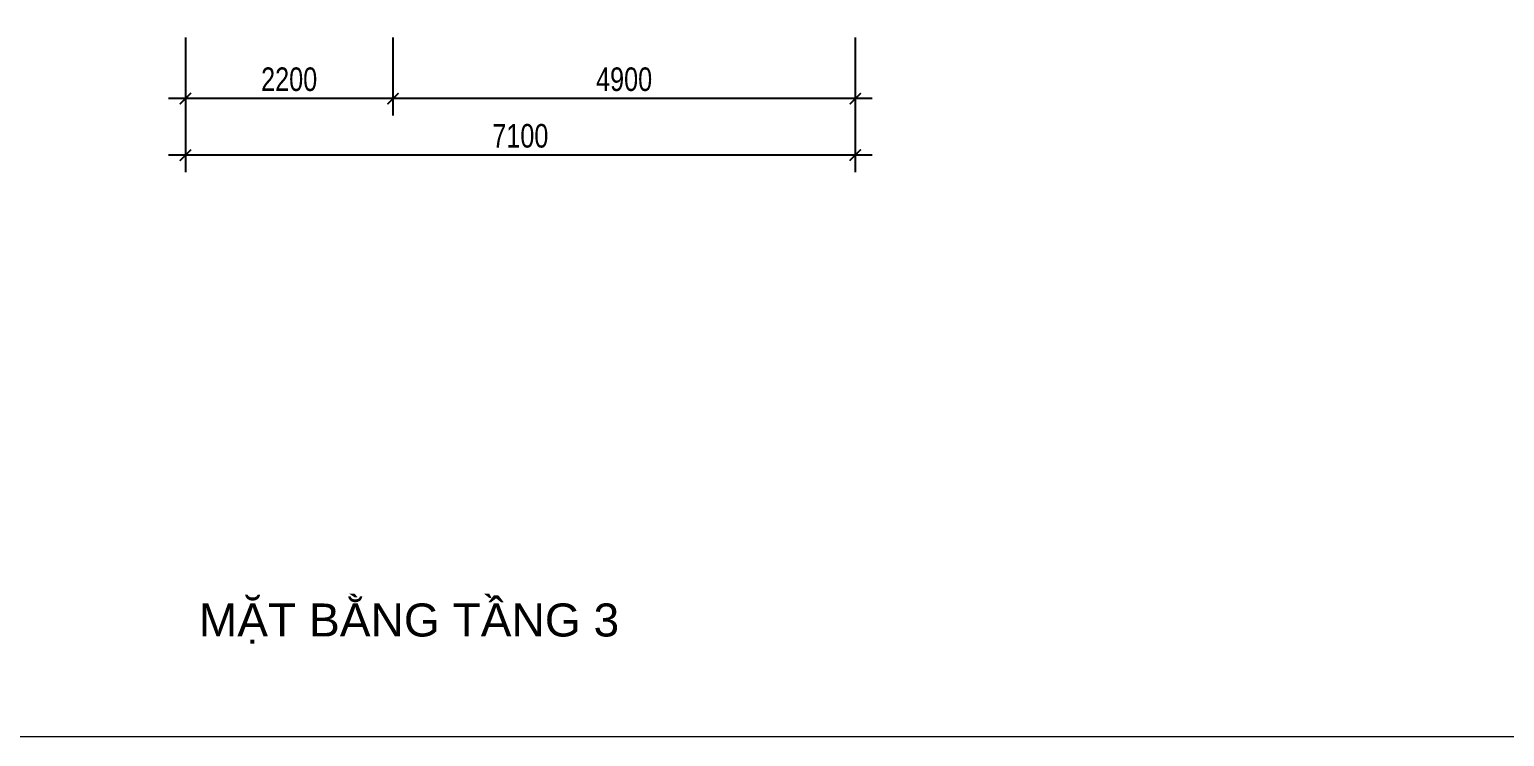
# Model space of a CAD drawing. Header units: millimetres. Extents: x 33748 to 451939, y -263262 to 62681.
# Drawn here: x 234567 to 250200, y -83068 to -75570 of the extents above; entities that cross this region are included whole.
import ezdxf
from ezdxf.enums import TextEntityAlignment as Align

# ---------------------------------------------------------------- set-up
doc = ezdxf.new("R2010")
doc.units = ezdxf.units.MM
doc.header["$PDMODE"] = 98
doc.layers.get('Defpoints').update_dxf_attribs({"color": 202, "lineweight": 13})
doc.layers.add('-TEXT', color=7, linetype='Continuous', lineweight=15)
doc.layers.add('12. NET DIM', color=9, linetype='Continuous')
doc.styles.add('AVANH', font='', dxfattribs={"width": 0.8})
doc.styles.get("Standard").update_dxf_attribs({"font": 'arial.ttf'})
doc.styles.get('AVANH').set_extended_font_data('.VnAvantH')
doc.dimstyles.new('C_100A3', dxfattribs={"dimscale": 100, "dimtxt": 2.5, "dimasz": 1.2, "dimexe": 1.8, "dimexo": 0, "dimgap": 0.75, "dimtad": 1, "dimdec": 0, "dimzin": 0, "dimdsep": 46, "dimtxsty": 'AVANH', "dimblk": 'ARCHTICK', "dimcen": 0, "dimdle": 1.8, "dimclrd": 256, "dimclre": 256, "dimclrt": 7, "dimadec": 0, "dimazin": 0, "dimtfac": 0.0001, "dimtdec": 0, "dimtix": 1, "dimtmove": 2, "dimatfit": 3, "dimldrblk": 'ARCHTICK', "dimfxl": 1.8, "dimtolj": 1, "dimtzin": 0, "dimarcsym": 0})

# ---------------------------------------------------------------- blocks, each defined once
blk = doc.blocks.new('_ARCHTICK')
at = {"const_width": 0.15}
blk.add_lwpolyline([(-0.5, -0.5), (0.5, 0.5)], dxfattribs=at)
blk = doc.blocks.new('*D176')
at = {"layer": '12. NET DIM', "lineweight": -2, "transparency": 16777216}
for p, q in [((238419, -75656), (238419, -76483)), ((243319, -75656), (243319, -76483)), ((243499, -76303), (238239, -76303))]:
    blk.add_line(p, q, dxfattribs=at)
at = {"layer": 'Defpoints', "color": 0, "transparency": 16777216}
for p in [(238419, -75656), (243319, -75656), (238419, -76303)]:
    blk.add_point(p, dxfattribs=at)
at = {"layer": '12. NET DIM', "lineweight": -2, "transparency": 16777216, "xscale": 120, "yscale": 120, "zscale": 120, "rotation": 180}
blk.add_blockref('_ARCHTICK', (238419, -76303), dxfattribs=at)
at = {"layer": '12. NET DIM', "lineweight": -2, "transparency": 16777216, "xscale": 120, "yscale": 120, "zscale": 120}
blk.add_blockref('_ARCHTICK', (243319, -76303), dxfattribs=at)
at = {"layer": '12. NET DIM', "color": 7, "transparency": 16777216, "insert": (240869, -76099), "char_height": 250, "attachment_point": 5, "style": 'AVANH'}
blk.add_mtext('\\A1;4900', dxfattribs=at)
blk = doc.blocks.new('*D177')
at = {"layer": '12. NET DIM', "lineweight": -2, "transparency": 16777216}
for p, q in [((236219, -75656), (236219, -76483)), ((238419, -75656), (238419, -76483)), ((238599, -76303), (236039, -76303))]:
    blk.add_line(p, q, dxfattribs=at)
at = {"layer": 'Defpoints', "color": 0, "transparency": 16777216}
for p in [(236219, -75656), (238419, -75656), (236219, -76303)]:
    blk.add_point(p, dxfattribs=at)
at = {"layer": '12. NET DIM', "lineweight": -2, "transparency": 16777216, "xscale": 120, "yscale": 120, "zscale": 120, "rotation": 180}
blk.add_blockref('_ARCHTICK', (236219, -76303), dxfattribs=at)
at = {"layer": '12. NET DIM', "lineweight": -2, "transparency": 16777216, "xscale": 120, "yscale": 120, "zscale": 120}
blk.add_blockref('_ARCHTICK', (238419, -76303), dxfattribs=at)
at = {"layer": '12. NET DIM', "color": 7, "transparency": 16777216, "insert": (237319, -76099), "char_height": 250, "attachment_point": 5, "style": 'AVANH'}
blk.add_mtext('\\A1;2200', dxfattribs=at)
blk = doc.blocks.new('*D186')
at = {"layer": '12. NET DIM', "lineweight": -2, "transparency": 16777216}
for p, q in [((236219, -75656), (236219, -77083)), ((243319, -75656), (243319, -77083)), ((243499, -76903), (236039, -76903))]:
    blk.add_line(p, q, dxfattribs=at)
at = {"layer": 'Defpoints', "color": 0, "transparency": 16777216}
for p in [(236219, -75656), (243319, -75656), (236219, -76903)]:
    blk.add_point(p, dxfattribs=at)
at = {"layer": '12. NET DIM', "lineweight": -2, "transparency": 16777216, "xscale": 120, "yscale": 120, "zscale": 120, "rotation": 180}
blk.add_blockref('_ARCHTICK', (236219, -76903), dxfattribs=at)
at = {"layer": '12. NET DIM', "lineweight": -2, "transparency": 16777216, "xscale": 120, "yscale": 120, "zscale": 120}
blk.add_blockref('_ARCHTICK', (243319, -76903), dxfattribs=at)
at = {"layer": '12. NET DIM', "color": 7, "transparency": 16777216, "insert": (239769, -76699), "char_height": 250, "attachment_point": 5, "style": 'AVANH'}
blk.add_mtext('\\A1;7100', dxfattribs=at)

msp = doc.modelspace()

# ---------------------------------------------------------------- linework, layer by layer
at = {"layer": 'Defpoints'}
msp.add_lwpolyline([(273947.2, -83068.4), (273947.2, -49804.4), (226907.2, -49804.4), (226907.2, -83068.4)], close=True, dxfattribs=at)

# ---------------------------------------------------------------- texts
at = {"layer": '-TEXT', "color": 4}
msp.add_text('MẶT BẰNG TẦNG 3', height=350, dxfattribs=at).set_placement((238589.4, -82007.6), align=Align.CENTER)

# ---------------------------------------------------------------- dimensions: what is measured, and where the dimension line sits
at = {"layer": '12. NET DIM'}
for base, p1, p2, picture, middle in [((236219.3, -76303.1), (238419, -75655.8), (236219.3, -75655.8), '*D177', (237319.1, -76098.8)), ((236219.3, -76903.1), (243319, -75655.8), (236219.3, -75655.8), '*D186', (239769.1, -76698.8)), ((238419, -76303.1), (243319, -75655.8), (238419, -75655.8), '*D176', (240869, -76098.8))]:
    dim = msp.add_linear_dim(base=base, p1=p1, p2=p2, angle=180, dimstyle='C_100A3', dxfattribs=at)
    dim.commit()
    dim.dimension.update_dxf_attribs({"geometry": picture, "text_midpoint": middle})

doc.saveas('drawing.dxf')
